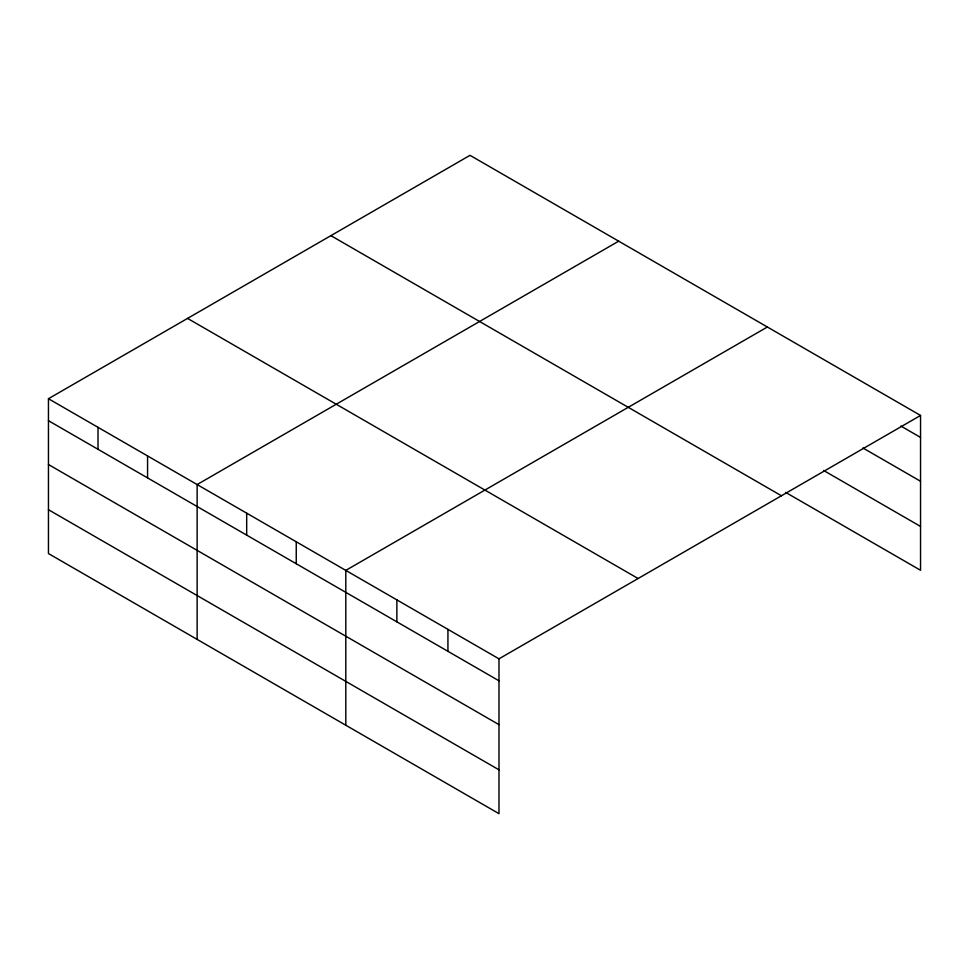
<?xml version="1.0" encoding="UTF-8"?>
<svg xmlns="http://www.w3.org/2000/svg" width="969" height="969" viewBox="0 0 969 969"><rect width="100%" height="100%" fill="white"/><g stroke="black" fill="none" stroke-linecap="round" stroke-linejoin="round"><path stroke-width="1.45" d="M498.987 724.642L498.987 658.835L48.45 398.719L48.45 553.553L498.987 813.669L498.987 724.642L48.45 464.526M48.45 398.719L470.013 155.331L920.55 415.447L920.55 570.281L785.702 492.422M618.694 241.172L197.131 484.561L197.131 639.395M767.363 327.001L345.8 570.39L345.8 725.236M498.987 658.835L920.55 415.447M900.916 426.069L920.55 437.407M862.943 447.993L920.55 481.254M823.662 470.498L920.55 526.433M330.901 235.649L781.438 495.765M187.562 318.401L638.099 578.517M48.45 420.679L498.987 680.795M48.45 509.706L498.987 769.822M447.932 629.353L447.932 651.313M396.866 599.872L396.866 621.832M296.248 541.78L296.248 563.74M246.683 513.17L246.683 535.13M147.567 455.939L147.567 477.911M98.014 427.329L98.014 449.289"/></g></svg>
